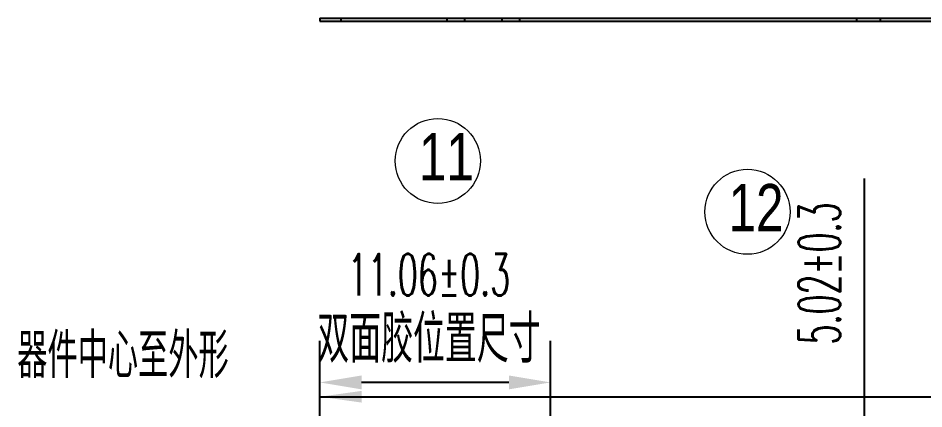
# Model space of a CAD drawing. Header units: millimetres. Extents: x -28 to 350, y 32 to 299.
# Drawn here: x 48.83 to 92.24, y 125.21 to 143.96 of the extents above; entities that cross this region are included whole.
import ezdxf

# ---------------------------------------------------------------- set-up
doc = ezdxf.new("R2010")
doc.units = ezdxf.units.MM
doc.header["$LTSCALE"] = 19.36
doc.header["$PDMODE"] = 3
doc.header["$PDSIZE"] = 6
doc.layers.get('0').update_dxf_attribs({"linetype": 'CONTINUOUS'})
doc.layers.get('Defpoints').update_dxf_attribs({"linetype": 'CONTINUOUS'})
doc.layers.add('備註', color=1, linetype='CONTINUOUS', lineweight=20)
doc.styles.add('CHINESE', font='', dxfattribs={"width": 0.8})
doc.styles.get("Standard").update_dxf_attribs({"font": 'simplex.shx', "width": 0.56})
doc.styles.get('CHINESE').set_extended_font_data('PMingLiU')
doc.dimstyles.new('DIMSTYLE_2', dxfattribs={"dimtxt": 2, "dimasz": 2, "dimexe": 2, "dimexo": 0.35, "dimgap": 0.5, "dimtad": 1, "dimzin": 0, "dimdsep": 46, "dimtxsty": 'Standard', "dimcen": 0.09, "dimazin": 0, "dimtp": 0.01, "dimtm": 0.01, "dimtfac": 1, "dimtofl": 0, "dimtmove": 0, "dimatfit": 3, "dimfxl": 1, "dimtolj": 1, "dimtzin": 0, "dimarcsym": 0})
doc.dimstyles.new('DIMSTYLE_3', dxfattribs={"dimtxt": 2, "dimasz": 2, "dimexe": 2, "dimexo": 0.35, "dimgap": 0.5, "dimtad": 1, "dimzin": 0, "dimdsep": 46, "dimtxsty": 'Standard', "dimcen": 0.09, "dimazin": 0, "dimtol": 1, "dimtp": 0.12, "dimtm": 0.12, "dimtfac": 1, "dimtofl": 0, "dimtmove": 0, "dimatfit": 3, "dimfxl": 1, "dimtolj": 1, "dimtzin": 0, "dimarcsym": 0})

# ---------------------------------------------------------------- blocks, each defined once
blk = doc.blocks.new('_FILLED')
at = {"color": 0, "linetype": 'ByBlock'}
blk.add_solid([(0, 0), (-1, 0.14), (-1, -0.14)], dxfattribs=at)
blk = doc.blocks.new('*D58')
at = {"color": 2}
for p, q in [((63.294, 120.587), (63.294, 127.792)), ((146.485, 114.169), (146.485, 127.792)), ((63.294, 125.792), (104.889, 125.792)), ((146.485, 125.792), (104.889, 125.792))]:
    blk.add_line(p, q, dxfattribs=at)
at = {"color": 2, "xscale": 2, "yscale": 2, "zscale": 2, "rotation": 180}
blk.add_blockref('_FILLED', (63.294, 125.792), dxfattribs=at)
at = {"color": 2, "xscale": 2, "yscale": 2, "zscale": 2}
blk.add_blockref('_FILLED', (146.485, 125.792), dxfattribs=at)
blk = doc.blocks.new('*D1316')
at = {"color": 0, "lineweight": -2}
for p, q in [((63.294, 120.587), (63.294, 128.479)), ((74.354, 116.567), (74.354, 128.479)), ((72.354, 126.479), (65.294, 126.479))]:
    blk.add_line(p, q, dxfattribs=at)
at = {"color": 0}
for points in [[(65.294, 126.812), (65.294, 126.146), (63.294, 126.479)], [(72.354, 126.146), (72.354, 126.812), (74.354, 126.479)]]:
    blk.add_solid(points, dxfattribs=at)
at = {"layer": 'Defpoints', "color": 0}
for p in [(63.294, 126.479), (63.294, 120.237), (74.354, 116.217)]:
    blk.add_point(p, dxfattribs=at)
at = {"color": 0, "insert": (68.524, 132.646), "char_height": 2, "attachment_point": 2, "line_spacing_factor": 0.9}
blk.add_mtext('\\A1;{11.06\\C1;%%P0.3\\P\\f新細明體|b0|i0|c136|p18;\\C6;双面胶位置尺寸}', dxfattribs=at)
blk = doc.blocks.new('*D2225')
at = {"color": 0, "lineweight": -2}
for p, q in [((89.399, 121.237), (89.399, 136.267)), ((72.36, 121.237), (91.399, 121.237)), ((89.399, 119.237), (89.399, 118.217)), ((74.704, 116.217), (91.399, 116.217))]:
    blk.add_line(p, q, dxfattribs=at)
at = {"color": 0}
for points in [[(89.732, 119.237), (89.065, 119.237), (89.399, 121.237)], [(89.065, 118.217), (89.732, 118.217), (89.399, 116.217)]]:
    blk.add_solid(points, dxfattribs=at)
at = {"layer": 'Defpoints', "color": 0}
for p in [(72.01, 121.237), (74.354, 116.217), (89.399, 116.217)]:
    blk.add_point(p, dxfattribs=at)
at = {"color": 0, "insert": (86.232, 128.3), "char_height": 2, "attachment_point": 1, "rotation": 90, "line_spacing_factor": 0.9}
blk.add_mtext('\\A1;{5.02\\C1;%%P0.3}', dxfattribs=at)

msp = doc.modelspace()

# ---------------------------------------------------------------- linework, layer by layer
at = {"color": 7}
for p, q in [((63.294, 143.958), (63.294, 143.808)), ((63.294, 143.958), (146.485, 143.958)), ((63.294, 143.808), (146.485, 143.808))]:
    msp.add_line(p, q, dxfattribs=at)
at = {"color": 9}
for p, q in [((64.294, 143.958), (64.294, 143.808)), ((69.383, 143.958), (69.383, 143.808)), ((70.227, 143.958), (70.227, 143.808)), ((72.01, 143.958), (72.01, 143.808)), ((72.854, 143.958), (72.854, 143.808)), ((89.008, 143.958), (89.008, 143.808)), ((90.137, 143.958), (90.137, 143.808))]:
    msp.add_line(p, q, dxfattribs=at)
at = {"layer": '備註', "color": 1, "ltscale": 0.5}
for centre in [(68.947, 137.103), (83.785, 134.664)]:
    msp.add_circle(centre, 2.039, dxfattribs=at)

# ---------------------------------------------------------------- texts
at = {"layer": '備註', "char_height": 2.269, "width": 8.01456, "attachment_point": 1, "style": 'CHINESE'}
for s, insert in [('11', (68.036, 138.438)), ('12', (82.874, 135.999))]:
    msp.add_mtext(s, dxfattribs=dict(at, insert=insert))
at = {"layer": '備註', "insert": (48.791, 128.791), "char_height": 1.89583, "width": 15.50346, "attachment_point": 1}
msp.add_mtext('{\\fSimSun|b0|i0|c134|p2;器件中心至外形}', dxfattribs=at)

# ---------------------------------------------------------------- dimensions: what is measured, and where the dimension line sits
at = {"color": 6}
for base, p1, p2, angle, text, picture, middle in [((89.399, 116.217), (72.01, 121.237), (74.354, 116.217), 270, '{<>\\C1;%%P0.3}', '*D2225', (89.399, 132.034)), ((63.294, 126.479), (74.354, 116.217), (63.294, 120.237), 180, '{<>\\C1;%%P0.3\\P\\f新細明體|b0|i0|c136|p18;\\C6;双面胶位置尺寸}', '*D1316', (68.524, 126.479))]:
    dim = msp.add_linear_dim(base=base, p1=p1, p2=p2, angle=angle, text=text, dimstyle='DIMSTYLE_2', override={"dimtxsty": 'Standard'}, dxfattribs=at)
    dim.commit()
    dim.dimension.update_dxf_attribs({"geometry": picture, "text_midpoint": middle, "dimtype": 160})
at = {"color": 2}
dim = msp.add_linear_dim(base=(146.485, 125.792), p1=(63.294, 120.237), p2=(146.485, 113.819), dimstyle='DIMSTYLE_3', dxfattribs=at)
dim.commit()
dim.dimension.update_dxf_attribs({"geometry": '*D58', "text_midpoint": (103.46, 125.792), "dimtype": 160})

doc.saveas('drawing.dxf')
